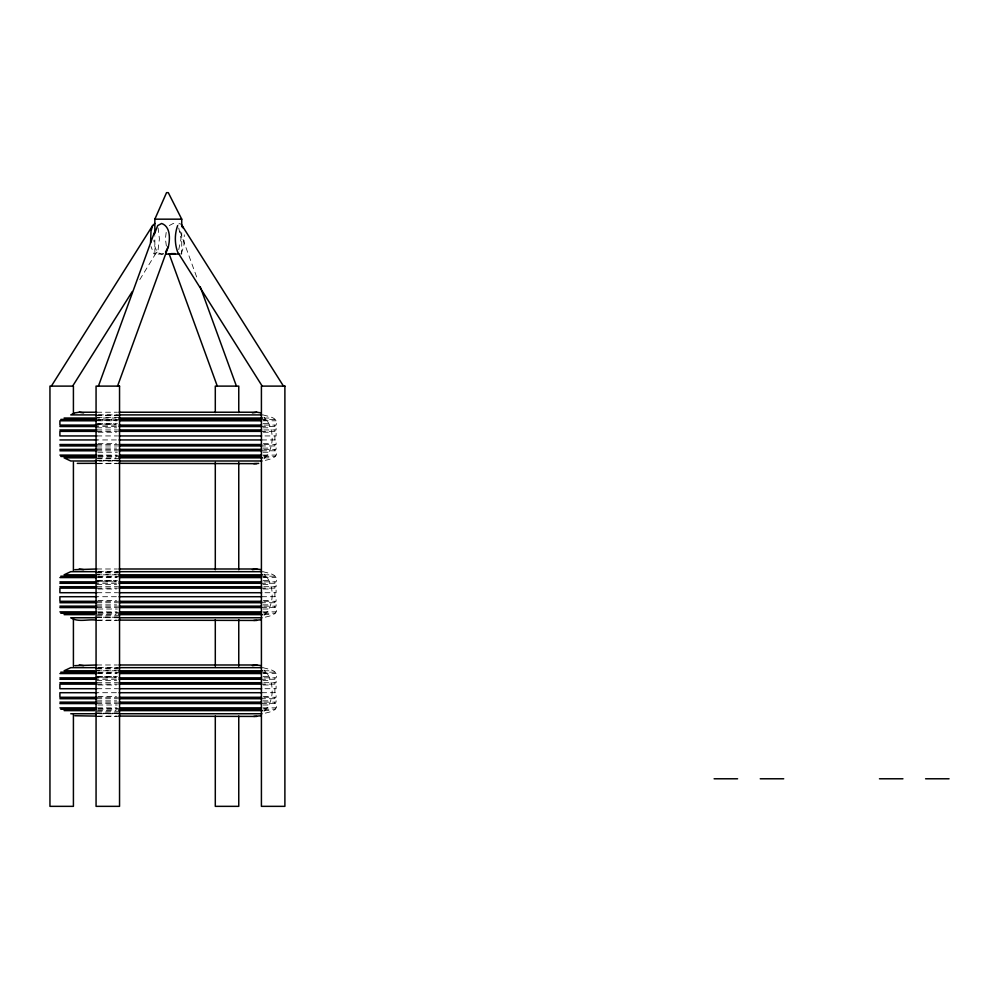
<?xml version="1.0" encoding="UTF-8"?>
<svg xmlns="http://www.w3.org/2000/svg" width="999" height="999" viewBox="0 0 999 999"><rect width="100%" height="100%" fill="white"/><g stroke="black" fill="none" stroke-linecap="round" stroke-linejoin="round"><path stroke-width="0.75" stroke-dasharray="5 3.75" d="M264.036 458.516C274.887 448.688 274.887 427.21 264.036 417.37M261.613 450.799L276.099 450.799C278.871 458.766 267.707 459.415 263.024 460.989M264.036 615.284C274.887 605.456 274.887 583.978 264.036 574.15M261.613 607.579L276.099 607.579C278.871 615.546 267.707 616.196 263.024 617.757M264.036 711.276C274.887 701.448 274.887 679.969 264.036 670.142M261.613 703.571L276.099 703.571C278.871 711.538 267.707 712.175 263.024 713.748M166.184 232.392L165.397 238.823L166.433 246.491M139.76 279.695L158.104 249.663L159.415 238.823L158.104 227.984M178.734 249.663L181.031 238.823L178.734 227.984M157.168 252.098L154.907 254.146L153.746 253.634L150.999 246.491M181.094 253.634L183.841 246.491L184.291 234.852M169.306 225.549L173.214 223.489L175.237 224.013M178.759 224.013L179.932 223.489M163.649 253.634L161.626 254.146C155.569 252.934 154.221 245.379 153.896 240.147M163.199 254.083L154.857 254.083L154.857 235.864M180.757 254.083L181.731 254.083L181.731 229.795M96.741 412.225L117.47 412.225M98.414 414.897L119.38 414.897M263.024 414.897C267.707 416.471 278.871 417.12 276.099 425.087L260.564 425.087M96.741 415.084L117.47 415.084M96.678 415.659L120.255 415.659M97.04 417.37L119.98 417.37M94.53 418.032L116.046 418.032M263.911 418.032L271.89 418.032M98.114 419.418L117.432 419.418M260.839 419.418L275.2 419.418M116.309 420.03L97.378 420.03L118.481 420.104M263.661 420.104L267.033 420.104M97.527 420.791L117.02 420.791M263.162 420.791L276.099 420.791M97.84 423.651L117.333 423.651M262.987 423.651L269.33 423.651M95.817 423.838L115.16 423.838M97.128 424.5L116.121 424.5M93.894 425.087L117.582 425.087M93.894 426.511L117.582 426.511M260.564 426.511L276.099 426.511L276.099 429.945L261.613 429.945M96.841 427.784L116.608 427.784M262.874 427.784L270.779 427.784M96.841 429.945L117.582 429.945M96.841 431.368L117.582 431.368M260.564 431.368L276.099 431.368L276.099 435.939L261.613 435.939M98.027 432.23L116.359 432.23M263.336 432.23L271.266 432.23M96.841 435.939L117.582 435.939M93.894 439.947L117.582 439.947M261.613 439.947L276.099 439.947L276.099 444.518L263.162 444.518M98.027 443.656L116.359 443.656M263.336 443.656L271.266 443.656M96.841 444.518L117.582 444.518M96.841 445.941L117.582 445.941M260.564 445.941L276.099 445.941L276.099 449.375L260.564 449.375M96.841 448.101L116.608 448.101M262.874 448.101L270.779 448.101M96.841 449.375L117.582 449.375M96.841 450.799L117.582 450.799M97.84 452.235L117.333 452.235M262.987 452.235L269.33 452.235M97.527 455.094L117.02 455.094M263.162 455.094L276.099 455.094M97.977 455.781L118.481 455.781M263.661 455.781L267.033 455.781M98.114 456.468L117.432 456.468M263.898 456.468L275.2 456.468M97.602 457.854L116.046 457.854M263.911 457.854L271.89 457.854M97.04 458.516L119.98 458.516M96.678 460.227L120.255 460.227M94.518 460.464L117.22 460.464M96.741 460.814L117.47 460.814M99.238 460.989L119.38 460.989M97.577 463.324L117.22 463.324M96.741 463.661L117.47 463.661M96.741 568.993L117.47 568.993M98.414 571.678L119.38 571.678M263.024 571.678C267.707 573.251 278.871 573.888 276.099 581.855L260.564 581.855M96.741 571.853L117.47 571.853M96.678 572.439L120.255 572.439M97.04 574.15L119.98 574.15M94.53 574.812L116.046 574.812M263.911 574.812L271.89 574.812M98.114 576.186L117.432 576.186M260.839 576.186L275.2 576.186M97.353 576.873L118.481 576.873M263.661 576.873L267.033 576.873M97.527 577.572L117.02 577.572M263.162 577.572L276.099 577.572M97.84 580.431L117.333 580.431M262.987 580.431L269.33 580.431M95.817 580.619L115.16 580.619M97.128 581.281L116.121 581.281M93.894 581.855L117.582 581.855M93.894 583.291L117.582 583.291M260.564 583.291L276.099 583.291L276.099 586.713L261.613 586.713M96.841 584.565L116.608 584.565M262.874 584.565L270.779 584.565M96.841 586.713L117.582 586.713M96.841 588.149L117.582 588.149M260.564 588.149L276.099 588.149L276.099 592.719L261.613 592.719M98.027 588.998L116.359 588.998M263.336 588.998L271.266 588.998M96.841 592.719L117.582 592.719M93.894 596.715L117.582 596.715M261.613 596.715L276.099 596.715L276.099 601.298L263.162 601.298M98.027 600.436L116.359 600.436M263.336 600.436L271.266 600.436M96.841 601.298L117.582 601.298M96.841 602.722L117.582 602.722M260.564 602.722L276.099 602.722L276.099 606.156L260.564 606.156M96.841 604.87L116.608 604.87M262.874 604.87L270.779 604.87M96.841 606.156L117.582 606.156M96.841 607.579L117.582 607.579M97.84 609.015L117.333 609.015M262.987 609.015L269.33 609.015M97.527 611.863L117.02 611.863M263.162 611.863L276.099 611.863M97.977 612.562L118.481 612.562M263.661 612.562L267.033 612.562M98.114 613.249L117.432 613.249M263.898 613.249L275.2 613.249M97.602 614.635L116.046 614.635M263.911 614.635L271.89 614.635M97.04 615.284L119.98 615.284M96.678 616.995L120.255 616.995M94.518 617.245L117.22 617.245M96.741 617.582L119.38 617.757M97.577 620.104L117.22 620.104M96.741 620.441L117.47 620.441M96.741 664.984L117.47 664.984M98.414 667.657L119.38 667.657M263.024 667.657C267.707 669.23 278.871 669.879 276.099 677.846L260.564 677.846M96.741 667.844L117.47 667.844M96.678 668.431L120.255 668.431M97.04 670.142L119.98 670.142M94.53 670.791L116.046 670.791M263.911 670.791L271.89 670.791M98.114 672.177L117.432 672.177M260.839 672.177L275.2 672.177M97.353 672.864L118.481 672.864M263.661 672.864L267.033 672.864M97.527 673.551L117.02 673.551M263.162 673.551L276.099 673.551M97.84 676.41L117.333 676.41M262.987 676.41L269.33 676.41M95.817 676.598L115.16 676.598M97.128 677.26L116.121 677.26M93.894 677.846L117.582 677.846M93.894 679.27L117.582 679.27M260.564 679.27L276.099 679.27L276.099 682.704L261.613 682.704M96.841 680.556L116.608 680.556M262.874 680.556L270.779 680.556M96.841 682.704L117.582 682.704M96.841 684.128L117.582 684.128M260.564 684.128L276.099 684.128L276.099 688.711L261.613 688.711M98.027 684.989L116.359 684.989M263.336 684.989L271.266 684.989M96.841 688.711L117.582 688.711M93.894 692.707L117.582 692.707M261.613 692.707L276.099 692.707L276.099 697.277L263.162 697.277M98.027 696.428L116.359 696.428M263.336 696.428L271.266 696.428M96.841 697.277L117.582 697.277M96.841 698.713L117.582 698.713M260.564 698.713L276.099 698.713L276.099 702.135L260.564 702.135M96.841 700.861L116.608 700.861M262.874 700.861L270.779 700.861M96.841 702.135L117.582 702.135M96.841 703.571L117.582 703.571M97.84 704.994L117.333 704.994M262.987 704.994L269.33 704.994M97.527 707.854L117.02 707.854M263.162 707.854L276.099 707.854M97.977 708.553L118.481 708.553M263.661 708.553L267.033 708.553M98.114 709.24L117.432 709.24M263.898 709.24L275.2 709.24M97.602 710.614L116.046 710.614M263.911 710.614L271.89 710.614M97.04 711.276L119.98 711.276M96.678 712.986L120.255 712.986M94.518 713.236L117.22 713.236M96.741 713.573L117.47 713.573M99.238 713.748L119.38 713.748M97.577 716.083L117.22 716.083M96.741 716.433L117.47 716.433M179.982 231.156L197.015 277.947M274.887 425.087L274.887 426.511M274.887 429.945L274.887 431.368M274.887 435.939L274.887 439.947M274.887 444.518L274.887 445.941M274.887 449.375L274.887 450.799M274.887 581.855L274.887 583.291M274.887 586.713L274.887 588.149M274.887 592.719L274.887 596.715M274.887 601.298L274.887 602.722M274.887 606.156L274.887 607.579M274.887 677.846L274.887 679.27M274.887 682.704L274.887 684.128M274.887 688.711L274.887 692.707M274.887 697.277L274.887 698.713M274.887 702.135L274.887 703.571"/><path stroke-width="1.5" d="M154.083 234.852L157.717 225.549L161.626 223.489C170.479 226.423 170.155 238.936 168.394 246.491L117.532 386.138M98.414 386.138L154.857 231.156M154.907 223.489L152.647 225.549L150.999 231.156L150.549 242.794M177.672 225.549C174.575 233.941 174.575 243.694 177.672 252.098L262.225 386.138M168.394 246.491L165.534 252.098M154.857 232.829L154.857 219.168L166.546 192.657L168.294 192.657L181.731 219.168L181.731 226.761M51.349 386.138L152.647 225.549M72.615 386.138L132.293 291.521M175.237 253.634L171.191 253.634M96.741 412.225L79.208 412.225L74.838 412.899L70.754 414.897L96.154 414.897M252.422 412.899L256.793 412.225L261.164 412.899M253.771 463.661L258.704 463.374M74.838 569.68L96.741 568.993M252.422 569.68L256.793 568.993L261.164 569.68M253.771 620.441L261.164 619.767M74.838 665.659L96.741 664.984M252.422 665.659L256.793 664.984L261.164 665.659M253.771 716.433L261.164 715.746M154.857 219.168L181.731 219.168M166.421 254.083L179.096 254.083M119.006 412.225L256.793 412.225M119.38 414.897L261.925 414.897M64.098 418.032L94.53 418.032M118.993 418.032L262.425 418.032M60.789 419.418L96.628 419.418M118.956 419.418L260.839 419.418M96.041 420.791L59.903 420.791L59.903 425.087L96.841 425.087M120.08 420.791L261.613 420.791M119.106 425.087L261.613 425.087M59.903 426.511L96.841 426.511M119.106 426.511L261.613 426.511M59.903 429.945L96.841 429.945M119.106 429.945L261.613 429.945M96.841 431.368L59.903 431.368L59.903 435.939L96.841 435.939M119.106 431.368L261.613 431.368M119.106 435.939L261.613 435.939M59.903 439.947L96.841 439.947M119.106 439.947L261.613 439.947M59.903 444.518L96.841 444.518M119.106 444.518L261.613 444.518M59.903 445.941L96.841 445.941M119.106 445.941L261.613 445.941M59.903 449.375L96.841 449.375M119.106 449.375L261.613 449.375M59.903 450.799L96.841 450.799M119.106 450.799L261.613 450.799M59.903 455.094L96.041 455.094M120.08 455.094L261.613 455.094M60.789 456.468L96.628 456.468M118.956 456.468L260.839 456.468M94.53 457.854L64.098 457.854L70.754 460.989L96.154 460.989M118.993 457.854L262.425 457.854M119.38 460.989L261.925 460.989M96.054 463.324L77.298 463.374M118.719 463.324L256.793 463.661M119.006 568.993L256.793 568.993M96.154 571.678L70.754 571.678L64.098 574.812L94.53 574.812M119.38 571.678L261.925 571.678M118.993 574.812L262.425 574.812M60.789 576.186L96.628 576.186M118.956 576.186L260.839 576.186M59.903 577.572L96.041 577.572M120.08 577.572L261.613 577.572M59.903 581.855L96.841 581.855M119.106 581.855L261.613 581.855M59.903 583.291L96.841 583.291M119.106 583.291L261.613 583.291M59.903 586.713L96.841 586.713M119.106 586.713L261.613 586.713M96.841 588.149L59.903 588.149L59.903 592.719L96.841 592.719M119.106 588.149L261.613 588.149M119.106 592.719L261.613 592.719M96.841 596.715L59.903 596.715L59.903 601.298L96.841 601.298M119.106 596.715L261.613 596.715M119.106 601.298L261.613 601.298M59.903 602.722L96.841 602.722M119.106 602.722L261.613 602.722M59.903 606.156L96.841 606.156M119.106 606.156L261.613 606.156M59.903 607.579L96.841 607.579M119.106 607.579L261.613 607.579M59.903 611.863L96.041 611.863M120.08 611.863L261.613 611.863M60.789 613.249L96.628 613.249M118.956 613.249L260.839 613.249M64.098 614.635L94.53 614.635M118.993 614.635L262.425 614.635M96.154 617.757L70.754 617.757C78.359 622.614 87.675 618.955 96.054 620.104M119.38 617.757L261.925 617.757M118.719 620.104L256.793 620.441M119.006 664.984L256.793 664.984M96.154 667.657L70.754 667.657L64.098 670.791L94.53 670.791M119.38 667.657L261.925 667.657M118.993 670.791L262.425 670.791M60.789 672.177L96.628 672.177M118.956 672.177L260.839 672.177M59.903 673.551L96.041 673.551M120.08 673.551L261.613 673.551M59.903 677.846L96.841 677.846M119.106 677.846L261.613 677.846M59.903 679.27L96.841 679.27M119.106 679.27L261.613 679.27M59.903 682.704L96.841 682.704M119.106 682.704L261.613 682.704M96.841 684.128L59.903 684.128L59.903 688.711L96.841 688.711M119.106 684.128L261.613 684.128M119.106 688.711L261.613 688.711M96.841 692.707L59.903 692.707L59.903 697.277L96.841 697.277M119.106 692.707L261.613 692.707M119.106 697.277L261.613 697.277M59.903 698.713L96.841 698.713M119.106 698.713L261.613 698.713M59.903 702.135L96.841 702.135M119.106 702.135L261.613 702.135M59.903 703.571L96.841 703.571M119.106 703.571L261.613 703.571M59.903 707.854L96.041 707.854M120.08 707.854L261.613 707.854M60.789 709.24L96.628 709.24M118.956 709.24L260.839 709.24M64.098 710.614L94.53 710.614M118.993 710.614L262.425 710.614M70.754 713.748L96.154 713.748M119.38 713.748L261.925 713.748M96.054 716.083L74.838 715.746M118.719 716.083L256.793 716.433M714.11 778.783L737.587 778.783M760.239 778.783L783.703 778.783M879.457 778.783L902.934 778.783M925.586 778.783L949.05 778.783M79.208 412.225L83.579 412.899M79.208 568.993L83.579 569.68M79.208 664.984L83.579 665.659M181.094 224.013L283.491 386.138M182.18 225.549L183.117 227.984M200.212 286.713L236.426 386.138M169.093 253.758L217.295 386.138M238.761 412.575L238.761 386.113L215.297 386.113L215.297 412.575M238.761 462.375L238.761 569.767M238.761 619.567L238.761 666.271M238.761 716.071L238.761 806.343L215.297 806.343L215.297 716.071M215.297 462.375L215.297 569.767M215.297 619.567L215.297 666.271M73.414 414.123L73.414 386.113L49.95 386.113L49.95 806.343L73.414 806.343L73.414 714.51M73.414 462.375L73.414 571.328M73.414 619.567L73.414 666.271M119.543 386.113L96.066 386.113L96.066 806.343L119.543 806.343L119.543 386.113M284.89 386.113L261.413 386.113L261.413 806.343L284.89 806.343L284.89 386.113"/></g></svg>
